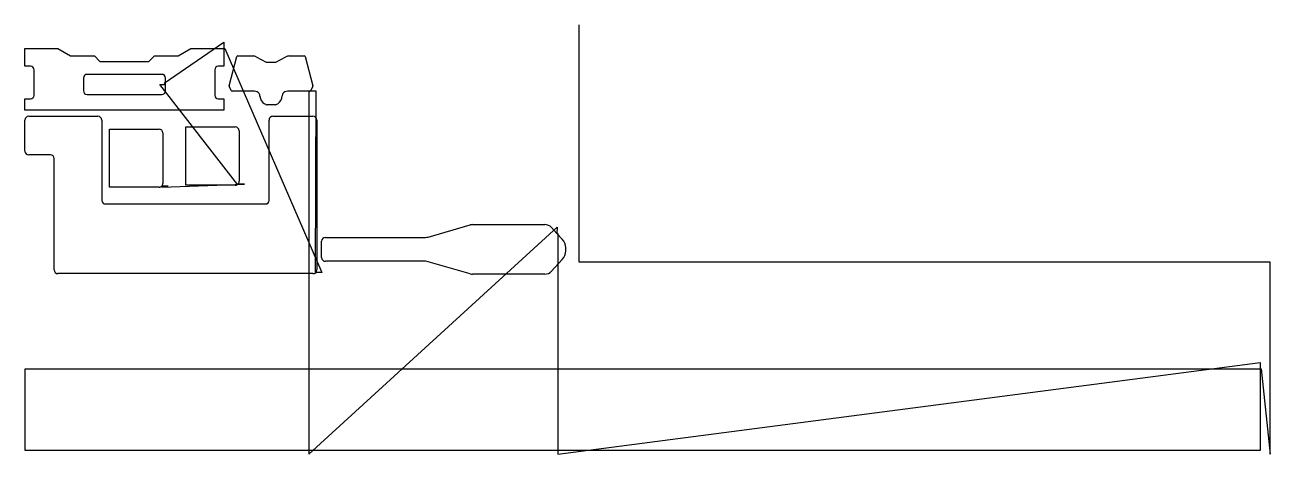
# Model space of a CAD drawing. Header units: metres. Extents: x 19 to 6849, y 0 to 2350.
import ezdxf

# ---------------------------------------------------------------- set-up
doc = ezdxf.new("R2010")
doc.units = ezdxf.units.M

msp = doc.modelspace()

# ---------------------------------------------------------------- linework, layer by layer
at = {"layer": 'TOOL_0'}
for p, q in [((3059.792, 2348.998), (3059.792, 2349.998)), ((3059.792, 1051.366), (3059.792, 2348.998)), ((782.679, 2031.408), (1110.5, 2255.087)), ((1110.5, 2255.087), (1110.5, 2220.087)), ((19, 2123.587), (19, 2220.087)), ((19, 2220.087), (199.951, 2220.087)), ((199.951, 2220.087), (269.233, 2180.087)), ((860.268, 2180.087), (929.55, 2220.087)), ((929.55, 2220.087), (1110.501, 2220.087)), ((1110.5, 2220.087), (1110.5, 2123.587)), ((1110.501, 2220.087), (1115.501, 2220.087)), ((1115.501, 2220.087), (1648.423, 994.117)), ((49.75, 2123.587), (19, 2123.587)), ((269.233, 2180.087), (400.061, 2180.087)), ((400.061, 2180.087), (430.061, 2150.087)), ((430.061, 2150.087), (699.44, 2150.087)), ((699.44, 2150.087), (729.44, 2180.087)), ((729.44, 2180.087), (860.268, 2180.087)), ((1110.5, 2123.587), (1079.75, 2123.587)), ((1138.949, 2015.981), (1181.901, 2176.281)), ((1186.731, 2179.987), (1270.269, 2179.987)), ((1287.16, 2175.765), (1342.548, 2146.232)), ((1346.312, 2145.291), (1391.549, 2145.291)), ((1395.313, 2146.232), (1450.702, 2175.766)), ((1467.593, 2179.988), (1551.13, 2179.988)), ((1555.96, 2176.282), (1598.891, 2016.062)), ((69, 1964.337), (69, 2104.337)), ((339.75, 2059.337), (339.75, 1989.337)), ((769.75, 2079.337), (359.75, 2079.337)), ((789.75, 2024.337), (789.75, 2059.337)), ((1060.5, 2104.337), (1060.5, 1964.337)), ((1187.649, 1473.897), (759.75, 2024.337)), ((759.75, 2024.337), (789.75, 2024.337)), ((789.75, 2024.337), (782.679, 2031.408)), ((789.75, 1989.337), (789.75, 2024.337)), ((1151.601, 1989.84), (1139.289, 2012.995)), ((1277.896, 1987.187), (1156.016, 1987.187)), ((1581.782, 1987.187), (1460.208, 1987.187)), ((1581.781, 1987.187), (1576.781, 1987.171)), ((1576.781, 1987.171), (1576.781, -0.001)), ((1616.782, 1987.187), (1581.782, 1987.187)), ((1598.551, 2013.076), (1586.196, 1989.84)), ((1613.422, 989.117), (1616.782, 1987.187)), ((19, 1883.587), (19, 1945.087)), ((19, 1945.087), (49.75, 1945.087)), ((359.75, 1969.337), (769.75, 1969.337)), ((1079.75, 1945.087), (1110.5, 1945.087)), ((1110.5, 1945.087), (1110.5, 1883.587)), ((1341.177, 1913.624), (1333.676, 1917.91)), ((1110.5, 1883.587), (19, 1883.587)), ((39.75, 1849.539), (419.75, 1849.539)), ((1391.274, 1912.188), (1346.585, 1912.188)), ((1378.75, 1849.539), (1598.75, 1849.539)), ((19, 1658.789), (19, 1828.789)), ((440.5, 1828.789), (440.5, 1388.789)), ((483.721, 1461.306), (483.721, 1779.906)), ((483.721, 1779.906), (754.521, 1779.906)), ((902.141, 1472.805), (902.141, 1791.405)), ((902.141, 1791.405), (1172.941, 1791.405)), ((1358, 1388.789), (1358, 1828.789)), ((1619.5, 1828.789), (1619.5, 1008.789)), ((775.321, 1759.106), (775.321, 1482.106)), ((1193.741, 1770.605), (1193.741, 1493.605)), ((159.75, 1638.039), (39.75, 1638.039)), ((179, 1008.789), (179, 1618.789)), ((754.521, 1461.306), (483.721, 1461.306)), ((769.229, 1462.398), (1222.649, 1478.897)), ((804.229, 1467.398), (769.229, 1467.398)), ((769.229, 1467.398), (769.229, 1462.398)), ((1172.941, 1472.805), (902.141, 1472.805)), ((1222.649, 1478.897), (1187.649, 1478.897)), ((1187.649, 1478.897), (1187.649, 1473.897)), ((459.75, 1369.539), (1338.75, 1369.539)), ((1576.781, -0.001), (2938.301, 1243.315)), ((2230.187, 1188.368), (2460.797, 1254.494)), ((2474.717, 1256.45), (2870.344, 1256.45)), ((2907.397, 1240.262), (2936.957, 1208.34)), ((2938.301, 1243.315), (2936.957, 1208.341)), ((1646.289, 1075.951), (1646.289, 1165.951)), ((1666.789, 1186.451), (2216.543, 1186.451)), ((2936.957, 1208.341), (2966.517, 1176.419)), ((2936.957, 1208.34), (2941.953, 1208.148)), ((2941.953, 1208.148), (2941.953, -0.002)), ((2216.543, 1055.451), (1666.789, 1055.451)), ((2460.796, 987.407), (2230.187, 1053.533)), ((2966.517, 1065.483), (2907.397, 1001.639)), ((6848.565, 1051.366), (3059.792, 1051.366)), ((6848.565, 0.998), (6848.565, 1051.366)), ((1598.75, 988.039), (199.75, 988.039)), ((1613.422, 994.117), (1613.422, 989.117)), ((1648.423, 994.117), (1613.423, 994.117)), ((2870.343, 985.451), (2474.716, 985.451)), ((2941.953, -0.002), (6794.998, 500.999)), ((6794.998, 500.999), (6794.998, 465.999)), ((19.998, 19.999), (19.998, 465.999)), ((19.998, 465.999), (6794.998, 465.999)), ((6794.998, 465.999), (6794.998, 19.999)), ((6794.998, 465.999), (6799.998, 465.999)), ((6799.998, 465.999), (6848.565, -0.002)), ((6794.998, 19.999), (19.998, 19.999)), ((6848.565, -0.002), (6848.565, 0.998)), ((6848.565, 0.998), (6848.565, -0.002)), ((6848.565, -0.002), (6848.565, 0.998)), ((6848.565, -0.002), (6848.565, -0.002))]:
    msp.add_line(p, q, dxfattribs=at)
for centre, radius, start, end in [((49.75, 2104.337), 19.25, 0, 90), ((1079.75, 2104.337), 19.25, 90, 180), ((1186.745, 2174.969), 5.019, 90.1598523, 164.8450136), ((1270.23, 2143.931), 36.056, 61.9950023, 89.938026), ((1346.353, 2153.454), 8.163, 242.2169416, 269.712225), ((1391.508, 2153.453), 8.162, 270.2878102, 297.7863304), ((1467.632, 2143.932), 36.056, 90.061974, 118.0049977), ((1551.116, 2174.97), 5.018, 15.1549864, 89.8401477), ((359.75, 2059.337), 20, 90, 180), ((769.75, 2059.337), 20, 0, 90), ((359.75, 1989.337), 20, 180, 270), ((769.75, 1989.337), 20, 270, 0), ((1142.909, 2014.92), 4.1, 165.0010638, 208.0026141), ((1156.032, 1992.213), 5.026, 208.1710542, 269.8176026), ((1277.896, 1953.087), 34.1, 39.5084715, 90), ((1460.229, 1953.044), 34.143, 90.0352403, 141.0998708), ((1581.766, 1992.213), 5.026, 270.1709976, 331.8235634), ((1594.931, 2015.001), 4.1, 331.9973859, 14.9989362), ((49.75, 1964.337), 19.25, 270, 0), ((1079.75, 1964.337), 19.25, 180, 270), ((1278.259, 1960.045), 29.838, 359.2626235, 29.5943577), ((1358.936, 1962.1), 50.9, 182.74655, 240.2467415), ((1346.62, 1923.22), 11.032, 240.4374205, 269.8182247), ((1391.239, 1923.22), 11.032, 270.1817753, 299.5509822), ((1220.537, 2230.585), 362.617, 299.0619246, 300.6502602), ((1378.811, 1962.205), 51.049, 301.3874262, 359.5510443), ((1459.07, 1959.963), 29.27, 150.2546331, 176.3919183), ((39.75, 1828.789), 20.75, 90, 180), ((419.75, 1828.789), 20.75, 0, 90), ((1378.75, 1828.789), 20.75, 90, 180), ((1598.75, 1828.789), 20.75, 0, 90), ((754.521, 1759.106), 20.8, 0, 90), ((1172.941, 1770.605), 20.8, 0, 90), ((39.75, 1658.789), 20.75, 180, 270), ((159.75, 1618.789), 19.25, 0, 90), ((754.521, 1482.106), 20.8, 270, 315), ((754.521, 1482.106), 20.8, 315, 0), ((1172.941, 1493.605), 20.8, 270, 315), ((1172.941, 1493.605), 20.8, 315, 0), ((459.75, 1388.789), 19.25, 180, 270), ((1338.75, 1388.789), 19.25, 270, 0), ((2474.717, 1205.95), 50.5, 90, 106.000253), ((2870.344, 1205.95), 50.5, 42.8004544, 90), ((1666.789, 1165.951), 20.5, 90, 180), ((2216.543, 1235.951), 49.5, 270, 285.9997711), ((2914.72, 1128.49), 70.57, 1.3592508, 42.7788236), ((2914.789, 1113.384), 70.5, 317.1997932, 0), ((2266.483, 1120.951), 718.846, 359.3968593, 0.7343443), ((1666.789, 1075.951), 20.5, 180, 270), ((2216.543, 1005.951), 49.5, 73.9999098, 90), ((199.75, 1008.789), 20.75, 180, 270), ((1598.751, 1008.789), 20.749, 269.9972388, 315), ((1598.75, 1008.789), 20.75, 315, 0), ((2474.716, 1035.951), 50.5, 253.999747, 270), ((2870.344, 1035.951), 50.5, 269.9988654, 317.1995456)]:
    msp.add_arc(centre, radius, start, end, dxfattribs=at)

doc.saveas('drawing.dxf')
